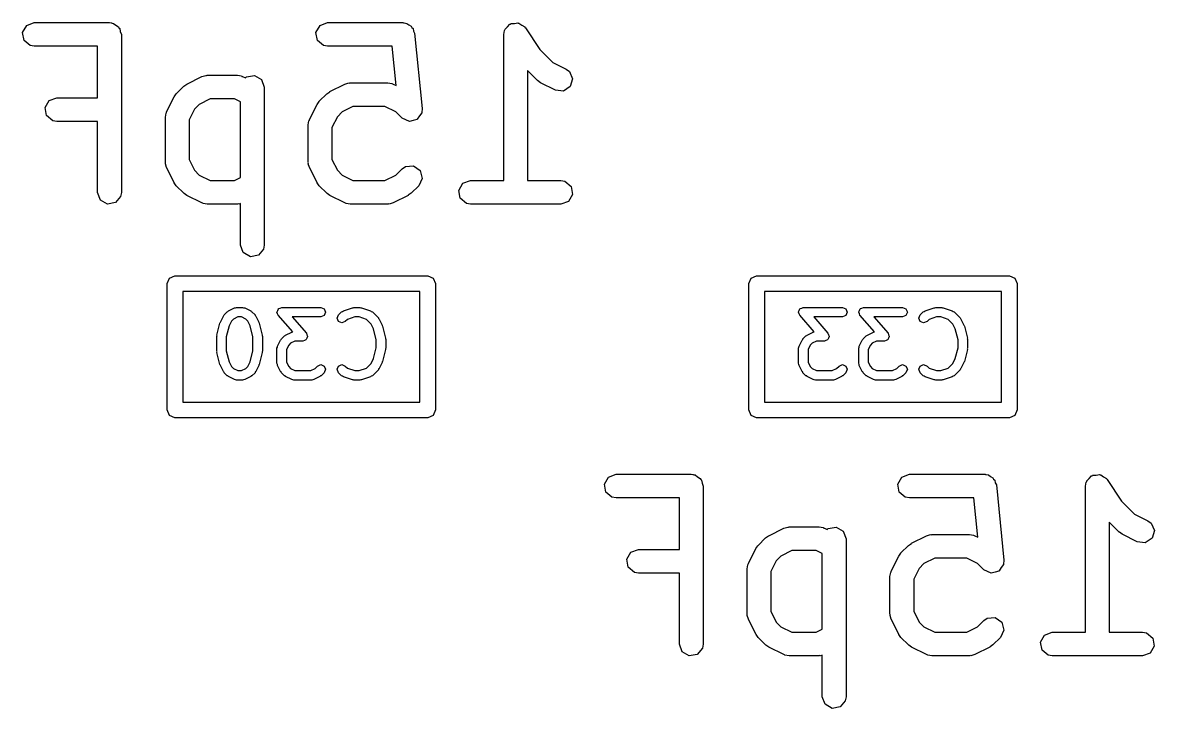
# Model space of a CAD drawing. Extents: x 0.18 to 5.48, y -2.58 to 1.79.
# Drawn here: x 1.9305 to 2.2126, y 1.3649 to 1.5358 of the extents above; entities that cross this region are included whole.
import ezdxf

# ---------------------------------------------------------------- set-up
doc = ezdxf.new("R2010")
doc.units = 0
doc.header["$MEASUREMENT"] = 0
doc.layers.add('BLACK', color=7, linetype='CONTINUOUS')

msp = doc.modelspace()

# ---------------------------------------------------------------- linework, layer by layer
at = {"layer": 'BLACK', "linetype": 'CONTINUOUS'}
for p, q in [((1.93054, 1.53337), (1.93155, 1.53512)), ((1.93155, 1.53512), (1.93345, 1.53581)), ((1.93345, 1.53581), (1.95219, 1.53581)), ((1.95219, 1.53581), (1.95258, 1.53574)), ((1.95258, 1.53574), (1.95271, 1.53577)), ((1.95271, 1.53577), (1.95282, 1.5357)), ((1.95282, 1.5357), (1.9532, 1.53563)), ((1.9532, 1.53563), (1.95379, 1.53514)), ((1.95379, 1.53514), (1.95446, 1.53476)), ((1.95446, 1.53476), (1.95455, 1.53451)), ((2.00365, 1.53337), (2.00466, 1.53512)), ((2.00466, 1.53512), (2.00656, 1.53581)), ((2.00656, 1.53581), (2.02531, 1.53581)), ((2.02531, 1.53581), (2.02546, 1.53578)), ((2.02546, 1.53578), (2.02553, 1.5358)), ((2.02553, 1.5358), (2.02564, 1.53575)), ((2.02564, 1.53575), (2.02632, 1.53563)), ((2.02632, 1.53563), (2.0268, 1.53523)), ((2.0268, 1.53523), (2.02737, 1.53497)), ((2.02737, 1.53497), (2.02755, 1.5346)), ((2.02755, 1.5346), (2.02787, 1.53434)), ((2.05078, 1.53417), (2.0514, 1.53476)), ((2.0514, 1.53476), (2.05195, 1.53542)), ((2.05195, 1.53542), (2.05212, 1.53545)), ((2.05212, 1.53545), (2.05224, 1.53556)), ((2.05224, 1.53556), (2.0531, 1.53562)), ((2.0531, 1.53562), (2.05394, 1.53577)), ((2.05394, 1.53577), (2.05409, 1.53568)), ((2.05409, 1.53568), (2.05426, 1.53569)), ((2.05426, 1.53569), (2.05495, 1.53519)), ((2.05495, 1.53519), (2.05569, 1.53476)), ((2.05569, 1.53476), (2.05575, 1.5346)), ((2.05575, 1.5346), (2.05589, 1.5345)), ((1.93089, 1.53138), (1.93054, 1.53337)), ((1.95455, 1.53451), (1.95475, 1.53434)), ((1.95475, 1.53434), (1.95488, 1.53358)), ((1.95488, 1.53358), (1.95515, 1.53286)), ((1.95515, 1.53286), (1.95515, 1.49349)), ((2.004, 1.53138), (2.00365, 1.53337)), ((2.02787, 1.53434), (2.02798, 1.53372)), ((2.02798, 1.53372), (2.02825, 1.53315)), ((2.02825, 1.53315), (2.03012, 1.51441)), ((2.05048, 1.53286), (2.05066, 1.53387)), ((2.05048, 1.49644), (2.05048, 1.53286)), ((2.05066, 1.53387), (2.05077, 1.534)), ((2.05077, 1.534), (2.05078, 1.53417)), ((2.05589, 1.5345), (2.05947, 1.52912)), ((1.93244, 1.53008), (1.93089, 1.53138)), ((1.93345, 1.52991), (1.93244, 1.53008)), ((1.94924, 1.52991), (1.93345, 1.52991)), ((1.94924, 1.51706), (1.94924, 1.52991)), ((2.00555, 1.53008), (2.004, 1.53138)), ((2.00656, 1.52991), (2.00555, 1.53008)), ((2.02264, 1.52991), (2.00656, 1.52991)), ((2.02361, 1.52013), (2.02264, 1.52991)), ((2.05947, 1.52912), (2.06268, 1.52591)), ((2.05884, 1.5214), (2.05638, 1.52386)), ((2.05638, 1.52386), (2.05638, 1.49644)), ((2.06268, 1.52591), (2.066, 1.52425)), ((2.066, 1.52425), (2.06682, 1.52364)), ((2.06682, 1.52364), (2.06763, 1.52179)), ((1.97145, 1.52046), (1.9715, 1.5205)), ((1.9715, 1.5205), (1.97524, 1.52238)), ((1.97524, 1.52238), (1.97623, 1.52267)), ((1.97623, 1.52267), (1.9764, 1.52263)), ((1.9764, 1.52263), (1.97657, 1.52269)), ((1.97657, 1.52269), (1.98406, 1.52269)), ((1.98406, 1.52269), (1.98507, 1.52251)), ((1.98507, 1.52251), (1.98521, 1.5224)), ((1.98521, 1.5224), (1.98538, 1.52238)), ((1.98538, 1.52238), (1.98611, 1.52202)), ((1.98611, 1.52202), (1.98634, 1.52229)), ((1.98634, 1.52229), (1.98833, 1.52264)), ((1.98833, 1.52264), (1.99008, 1.52163)), ((1.99008, 1.52163), (1.99077, 1.51974)), ((2.00712, 1.51863), (2.01087, 1.5205)), ((2.01087, 1.5205), (2.01185, 1.52079)), ((2.01185, 1.52079), (2.01202, 1.52075)), ((2.01202, 1.52075), (2.01219, 1.52081)), ((2.01219, 1.52081), (2.02156, 1.52081)), ((2.02156, 1.52081), (2.02257, 1.52064)), ((2.02257, 1.52064), (2.0227, 1.52052)), ((2.0227, 1.52052), (2.02288, 1.5205)), ((2.02288, 1.5205), (2.02361, 1.52013)), ((2.0589, 1.52137), (2.05884, 1.5214)), ((2.05961, 1.52084), (2.0589, 1.52137)), ((2.06336, 1.51897), (2.05961, 1.52084)), ((2.06763, 1.52179), (2.06705, 1.51985)), ((1.9683, 1.51731), (1.96883, 1.51802)), ((1.96883, 1.51802), (1.96885, 1.51807)), ((1.96885, 1.51807), (1.97073, 1.51995)), ((1.97073, 1.51995), (1.97145, 1.52046)), ((1.99077, 1.51974), (1.99077, 1.48037)), ((2.00447, 1.5162), (2.00635, 1.51807)), ((2.00635, 1.51807), (2.00707, 1.51858)), ((2.00707, 1.51858), (2.00712, 1.51863)), ((2.06537, 1.51874), (2.06336, 1.51897)), ((2.06705, 1.51985), (2.06537, 1.51874)), ((1.93616, 1.51462), (1.93717, 1.51637)), ((1.93717, 1.51637), (1.93907, 1.51706)), ((1.93907, 1.51706), (1.94924, 1.51706)), ((1.96643, 1.51356), (1.9683, 1.51731)), ((1.97456, 1.51543), (1.97337, 1.51424)), ((1.97726, 1.51678), (1.97456, 1.51543)), ((1.98337, 1.51678), (1.97726, 1.51678)), ((1.98486, 1.51604), (1.98337, 1.51678)), ((1.98486, 1.49719), (1.98486, 1.51604)), ((2.00205, 1.51168), (2.00392, 1.51543)), ((2.00392, 1.51543), (2.00445, 1.51614)), ((2.00445, 1.51614), (2.00447, 1.5162)), ((2.01288, 1.51491), (2.01019, 1.51356)), ((2.02086, 1.51491), (2.01288, 1.51491)), ((2.02356, 1.51356), (2.02086, 1.51491)), ((1.93651, 1.51263), (1.93616, 1.51462)), ((1.93806, 1.51134), (1.93651, 1.51263)), ((1.96611, 1.51224), (1.96629, 1.51325)), ((1.96611, 1.50099), (1.96611, 1.51224)), ((1.96629, 1.51325), (1.96641, 1.51338)), ((1.96641, 1.51338), (1.96643, 1.51356)), ((1.97337, 1.51424), (1.97202, 1.51154)), ((2.00899, 1.51236), (2.00764, 1.50966)), ((2.01019, 1.51356), (2.00899, 1.51236)), ((2.0251, 1.51202), (2.02356, 1.51356)), ((2.02511, 1.51202), (2.0251, 1.51202)), ((2.02512, 1.512), (2.02511, 1.51202)), ((2.02947, 1.51254), (2.02891, 1.51171)), ((2.03004, 1.51335), (2.02947, 1.51254)), ((2.03005, 1.51338), (2.03003, 1.51337)), ((2.03003, 1.51337), (2.03004, 1.51335)), ((2.03012, 1.51441), (2.03005, 1.51338)), ((1.93907, 1.51116), (1.93806, 1.51134)), ((1.94924, 1.51116), (1.93907, 1.51116)), ((1.94924, 1.49349), (1.94924, 1.51116)), ((1.97202, 1.51154), (1.97202, 1.50169)), ((2.00173, 1.51036), (2.00191, 1.51137)), ((2.00173, 1.50099), (2.00173, 1.51036)), ((2.00191, 1.51137), (2.00203, 1.51151)), ((2.00203, 1.51151), (2.00205, 1.51168)), ((2.00764, 1.50966), (2.00764, 1.50169)), ((2.02603, 1.51159), (2.02512, 1.512)), ((2.02693, 1.51117), (2.02603, 1.51159)), ((2.02695, 1.51117), (2.02693, 1.51117)), ((2.02696, 1.51117), (2.02695, 1.51117)), ((2.02792, 1.51144), (2.02696, 1.51117)), ((2.02888, 1.51169), (2.02792, 1.51144)), ((2.02889, 1.51171), (2.02888, 1.51169)), ((2.02891, 1.51171), (2.02889, 1.51171)), ((1.96617, 1.50082), (1.96611, 1.50099)), ((1.96613, 1.50065), (1.96617, 1.50082)), ((1.97202, 1.50169), (1.97337, 1.49899)), ((2.00179, 1.50082), (2.00173, 1.50099)), ((2.00175, 1.50065), (2.00179, 1.50082)), ((2.00764, 1.50169), (2.00899, 1.49899)), ((1.96643, 1.49967), (1.96613, 1.50065)), ((1.9683, 1.49592), (1.96643, 1.49967)), ((1.97337, 1.49899), (1.97456, 1.49779)), ((2.00205, 1.49967), (2.00175, 1.50065)), ((2.00392, 1.49592), (2.00205, 1.49967)), ((2.00899, 1.49899), (2.01019, 1.49779)), ((2.02356, 1.49779), (2.0251, 1.49933)), ((2.0251, 1.49933), (2.02594, 1.49991)), ((2.02594, 1.49991), (2.02795, 1.50009)), ((2.02795, 1.50009), (2.0296, 1.49893)), ((2.0296, 1.49893), (2.03013, 1.49698)), ((1.96835, 1.49587), (1.9683, 1.49592)), ((1.96885, 1.49515), (1.96835, 1.49587)), ((1.97073, 1.49328), (1.96885, 1.49515)), ((1.97456, 1.49779), (1.97726, 1.49644)), ((1.97726, 1.49644), (1.98337, 1.49644)), ((1.98337, 1.49644), (1.98486, 1.49719)), ((2.00397, 1.49587), (2.00392, 1.49592)), ((2.00447, 1.49515), (2.00397, 1.49587)), ((2.00635, 1.49328), (2.00447, 1.49515)), ((2.01019, 1.49779), (2.01288, 1.49644)), ((2.01288, 1.49644), (2.02086, 1.49644)), ((2.02086, 1.49644), (2.02356, 1.49779)), ((2.02927, 1.49515), (2.0274, 1.49328)), ((2.03013, 1.49698), (2.02927, 1.49515)), ((2.03927, 1.494), (2.04028, 1.49575)), ((2.04028, 1.49575), (2.04218, 1.49644)), ((2.04218, 1.49644), (2.05048, 1.49644)), ((2.05638, 1.49644), (2.06468, 1.49644)), ((2.06468, 1.49644), (2.06569, 1.49626)), ((2.06569, 1.49626), (2.06724, 1.49497)), ((1.94993, 1.49159), (1.94924, 1.49349)), ((1.95497, 1.49248), (1.95367, 1.49093)), ((1.95515, 1.49349), (1.95497, 1.49248)), ((1.97079, 1.49325), (1.97073, 1.49328)), ((1.9715, 1.49272), (1.97079, 1.49325)), ((1.97524, 1.49085), (1.9715, 1.49272)), ((2.00641, 1.49325), (2.00635, 1.49328)), ((2.00712, 1.49272), (2.00641, 1.49325)), ((2.01087, 1.49085), (2.00712, 1.49272)), ((2.02663, 1.49272), (2.02288, 1.49085)), ((2.02667, 1.49277), (2.02663, 1.49272)), ((2.0274, 1.49328), (2.02667, 1.49277)), ((2.03963, 1.49201), (2.03927, 1.494)), ((2.06759, 1.49298), (2.06658, 1.49123)), ((2.06724, 1.49497), (2.06759, 1.49298)), ((1.95168, 1.49058), (1.94993, 1.49159)), ((1.95367, 1.49093), (1.95168, 1.49058)), ((1.97542, 1.49083), (1.97524, 1.49085)), ((1.97556, 1.49071), (1.97542, 1.49083)), ((1.97657, 1.49054), (1.97556, 1.49071)), ((1.98406, 1.49054), (1.97657, 1.49054)), ((1.98423, 1.4906), (1.98406, 1.49054)), ((1.9844, 1.49056), (1.98423, 1.4906)), ((1.98486, 1.49069), (1.9844, 1.49056)), ((1.98486, 1.48037), (1.98486, 1.49069)), ((2.01104, 1.49083), (2.01087, 1.49085)), ((2.01118, 1.49071), (2.01104, 1.49083)), ((2.01219, 1.49054), (2.01118, 1.49071)), ((2.02156, 1.49054), (2.01219, 1.49054)), ((2.02173, 1.4906), (2.02156, 1.49054)), ((2.0219, 1.49056), (2.02173, 1.4906)), ((2.02288, 1.49085), (2.0219, 1.49056)), ((2.04117, 1.49071), (2.03963, 1.49201)), ((2.04218, 1.49054), (2.04117, 1.49071)), ((2.06468, 1.49054), (2.04218, 1.49054)), ((2.06658, 1.49123), (2.06468, 1.49054)), ((1.98555, 1.47847), (1.98486, 1.48037)), ((1.9873, 1.47746), (1.98555, 1.47847)), ((1.99059, 1.47936), (1.98929, 1.47781)), ((1.99077, 1.48037), (1.99059, 1.47936)), ((1.98929, 1.47781), (1.9873, 1.47746)), ((1.96711, 1.47214), (1.9685, 1.47272)), ((1.9685, 1.47272), (2.0315, 1.47272)), ((2.0315, 1.47272), (2.03289, 1.47214)), ((2.11211, 1.47214), (2.1135, 1.47272)), ((2.1135, 1.47272), (2.1765, 1.47272)), ((2.1765, 1.47272), (2.17789, 1.47214)), ((1.96654, 1.47075), (1.96711, 1.47214)), ((1.96654, 1.43925), (1.96654, 1.47075)), ((2.03289, 1.47214), (2.03346, 1.47075)), ((2.03346, 1.47075), (2.03346, 1.43925)), ((2.11154, 1.47075), (2.11211, 1.47214)), ((2.11154, 1.43925), (2.11154, 1.47075)), ((2.17789, 1.47214), (2.17846, 1.47075)), ((2.17846, 1.47075), (2.17846, 1.43925)), ((1.97047, 1.46878), (1.97047, 1.44122)), ((2.02953, 1.46878), (1.97047, 1.46878)), ((2.02953, 1.44122), (2.02953, 1.46878)), ((2.11547, 1.46878), (2.11547, 1.44122)), ((2.17453, 1.46878), (2.11547, 1.46878)), ((2.17453, 1.44122), (2.17453, 1.46878)), ((1.98185, 1.46393), (1.98335, 1.46468)), ((1.98335, 1.46468), (1.98362, 1.4647)), ((1.98362, 1.4647), (1.98388, 1.4648)), ((1.98388, 1.4648), (1.98538, 1.4648)), ((1.98538, 1.4648), (1.98563, 1.4647)), ((1.98563, 1.4647), (1.98591, 1.46468)), ((1.98591, 1.46468), (1.9874, 1.46393)), ((1.99395, 1.4637), (1.99413, 1.46407)), ((1.99413, 1.46407), (1.99429, 1.46446)), ((1.99429, 1.46446), (1.99433, 1.46448)), ((1.99433, 1.46448), (1.99435, 1.46451)), ((1.99435, 1.46451), (1.99474, 1.46465)), ((1.99474, 1.46465), (1.99513, 1.4648)), ((1.99513, 1.4648), (2.00487, 1.4648)), ((2.00487, 1.4648), (2.00571, 1.46446)), ((2.00571, 1.46446), (2.00606, 1.46362)), ((2.0105, 1.46399), (2.01275, 1.46474)), ((2.01275, 1.46474), (2.01294, 1.46473)), ((2.01294, 1.46473), (2.01312, 1.4648)), ((2.01312, 1.4648), (2.01462, 1.4648)), ((2.01462, 1.4648), (2.0148, 1.46473)), ((2.0148, 1.46473), (2.015, 1.46474)), ((2.015, 1.46474), (2.01725, 1.46399)), ((2.12395, 1.4637), (2.12413, 1.46407)), ((2.12413, 1.46407), (2.12429, 1.46446)), ((2.12429, 1.46446), (2.12433, 1.46448)), ((2.12433, 1.46448), (2.12435, 1.46451)), ((2.12435, 1.46451), (2.12474, 1.46465)), ((2.12474, 1.46465), (2.12513, 1.4648)), ((2.12513, 1.4648), (2.13488, 1.4648)), ((2.13488, 1.4648), (2.13571, 1.46446)), ((2.13571, 1.46446), (2.13606, 1.46362)), ((2.13895, 1.4637), (2.13913, 1.46407)), ((2.13913, 1.46407), (2.13929, 1.46446)), ((2.13929, 1.46446), (2.13933, 1.46448)), ((2.13933, 1.46448), (2.13935, 1.46451)), ((2.13935, 1.46451), (2.13974, 1.46465)), ((2.13974, 1.46465), (2.14013, 1.4648)), ((2.14013, 1.4648), (2.14987, 1.4648)), ((2.14987, 1.4648), (2.15071, 1.46446)), ((2.15071, 1.46446), (2.15106, 1.46362)), ((2.1555, 1.46399), (2.15775, 1.46474)), ((2.15775, 1.46474), (2.15794, 1.46473)), ((2.15794, 1.46473), (2.15812, 1.4648)), ((2.15812, 1.4648), (2.15962, 1.4648)), ((2.15962, 1.4648), (2.1598, 1.46473)), ((2.1598, 1.46473), (2.16, 1.46474)), ((2.16, 1.46474), (2.16225, 1.46399)), ((1.97982, 1.46115), (1.98057, 1.46265)), ((1.98057, 1.46265), (1.98072, 1.46278)), ((1.98072, 1.46278), (1.98079, 1.46296)), ((1.98079, 1.46296), (1.98154, 1.46371)), ((1.98154, 1.46371), (1.98172, 1.46378)), ((1.98172, 1.46378), (1.98185, 1.46393)), ((1.9826, 1.46142), (1.98199, 1.46021)), ((1.98308, 1.4619), (1.9826, 1.46142)), ((1.98416, 1.46244), (1.98308, 1.4619)), ((1.9851, 1.46244), (1.98416, 1.46244)), ((1.98618, 1.4619), (1.9851, 1.46244)), ((1.98666, 1.46142), (1.98618, 1.4619)), ((1.98726, 1.46021), (1.98666, 1.46142)), ((1.9874, 1.46393), (1.98753, 1.46378)), ((1.98753, 1.46378), (1.98771, 1.46371)), ((1.98771, 1.46371), (1.98846, 1.46296)), ((1.98846, 1.46296), (1.98854, 1.46278)), ((1.98854, 1.46278), (1.98868, 1.46265)), ((1.98868, 1.46265), (1.98943, 1.46115)), ((1.99394, 1.46362), (1.99396, 1.46366)), ((1.9941, 1.46324), (1.99394, 1.46362)), ((1.99396, 1.46366), (1.99395, 1.4637)), ((1.99424, 1.46285), (1.9941, 1.46324)), ((1.99786, 1.4587), (1.99424, 1.46285)), ((2.00487, 1.46244), (1.99773, 1.46244)), ((1.99773, 1.46244), (2.00126, 1.4584)), ((2.00571, 1.46279), (2.00487, 1.46244)), ((2.00606, 1.46362), (2.00571, 1.46279)), ((2.00894, 1.46212), (2.00929, 1.46296)), ((2.00929, 1.46129), (2.00894, 1.46212)), ((2.00929, 1.46296), (2.01004, 1.46371)), ((2.01012, 1.46094), (2.00929, 1.46129)), ((2.01004, 1.46371), (2.01029, 1.46381)), ((2.01096, 1.46129), (2.01012, 1.46094)), ((2.01029, 1.46381), (2.0105, 1.46399)), ((2.01151, 1.46184), (2.01096, 1.46129)), ((2.01332, 1.46244), (2.01151, 1.46184)), ((2.01443, 1.46244), (2.01332, 1.46244)), ((2.01623, 1.46184), (2.01443, 1.46244)), ((2.0174, 1.46067), (2.01623, 1.46184)), ((2.01725, 1.46399), (2.01745, 1.46381)), ((2.01745, 1.46381), (2.01771, 1.46371)), ((2.01771, 1.46371), (2.01921, 1.46221)), ((2.01921, 1.46221), (2.01928, 1.46203)), ((2.01928, 1.46203), (2.01943, 1.4619)), ((2.01943, 1.4619), (2.02018, 1.4604)), ((2.12396, 1.46366), (2.12395, 1.4637)), ((2.12395, 1.46362), (2.12396, 1.46366)), ((2.12411, 1.46324), (2.12395, 1.46362)), ((2.12424, 1.46285), (2.12411, 1.46324)), ((2.12787, 1.4587), (2.12424, 1.46285)), ((2.13488, 1.46244), (2.12773, 1.46244)), ((2.12773, 1.46244), (2.13127, 1.4584)), ((2.13571, 1.46279), (2.13488, 1.46244)), ((2.13606, 1.46362), (2.13571, 1.46279)), ((2.13894, 1.46362), (2.13896, 1.46366)), ((2.1391, 1.46324), (2.13894, 1.46362)), ((2.13896, 1.46366), (2.13895, 1.4637)), ((2.13924, 1.46285), (2.1391, 1.46324)), ((2.14286, 1.4587), (2.13924, 1.46285)), ((2.14987, 1.46244), (2.14273, 1.46244)), ((2.14273, 1.46244), (2.14626, 1.4584)), ((2.15071, 1.46279), (2.14987, 1.46244)), ((2.15106, 1.46362), (2.15071, 1.46279)), ((2.15394, 1.46212), (2.15429, 1.46296)), ((2.15429, 1.46129), (2.15394, 1.46212)), ((2.15429, 1.46296), (2.15504, 1.46371)), ((2.15512, 1.46094), (2.15429, 1.46129)), ((2.15504, 1.46371), (2.15529, 1.46381)), ((2.15596, 1.46129), (2.15512, 1.46094)), ((2.15529, 1.46381), (2.1555, 1.46399)), ((2.15651, 1.46184), (2.15596, 1.46129)), ((2.15832, 1.46244), (2.15651, 1.46184)), ((2.15943, 1.46244), (2.15832, 1.46244)), ((2.16123, 1.46184), (2.15943, 1.46244)), ((2.1624, 1.46067), (2.16123, 1.46184)), ((2.16225, 1.46399), (2.16245, 1.46381)), ((2.16245, 1.46381), (2.16271, 1.46371)), ((2.16271, 1.46371), (2.16421, 1.46221)), ((2.16421, 1.46221), (2.16428, 1.46203)), ((2.16428, 1.46203), (2.16443, 1.4619)), ((2.16443, 1.4619), (2.16518, 1.4604)), ((1.97898, 1.45791), (1.97973, 1.46091)), ((1.97973, 1.46091), (1.97981, 1.46102)), ((1.97981, 1.46102), (1.97982, 1.46115)), ((1.98199, 1.46021), (1.98131, 1.45748)), ((1.98795, 1.45748), (1.98726, 1.46021)), ((1.98943, 1.46115), (1.98944, 1.46102)), ((1.98944, 1.46102), (1.98952, 1.46091)), ((1.98952, 1.46091), (1.99027, 1.45791)), ((1.9961, 1.45793), (1.9976, 1.45868)), ((1.9976, 1.45868), (1.99786, 1.4587)), ((2.01801, 1.45946), (2.0174, 1.46067)), ((2.01869, 1.45673), (2.01801, 1.45946)), ((2.02018, 1.4604), (2.02019, 1.46027)), ((2.02019, 1.46027), (2.02027, 1.46016)), ((2.02027, 1.46016), (2.02102, 1.45716)), ((2.1261, 1.45793), (2.1276, 1.45868)), ((2.1276, 1.45868), (2.12787, 1.4587)), ((2.1411, 1.45793), (2.1426, 1.45868)), ((2.1426, 1.45868), (2.14286, 1.4587)), ((2.16301, 1.45946), (2.1624, 1.46067)), ((2.16369, 1.45673), (2.16301, 1.45946)), ((2.16518, 1.4604), (2.16519, 1.46027)), ((2.16519, 1.46027), (2.16527, 1.46016)), ((2.16527, 1.46016), (2.16602, 1.45716)), ((1.97895, 1.45762), (1.979, 1.45776)), ((1.97895, 1.45388), (1.97895, 1.45762)), ((1.979, 1.45776), (1.97898, 1.45791)), ((1.98131, 1.45748), (1.98131, 1.45402)), ((1.98795, 1.45402), (1.98795, 1.45748)), ((1.99027, 1.45791), (1.99025, 1.45776)), ((1.99025, 1.45776), (1.99031, 1.45762)), ((1.99031, 1.45762), (1.99031, 1.45388)), ((1.99407, 1.45515), (1.99482, 1.45665)), ((1.99482, 1.45665), (1.99497, 1.45678)), ((1.99497, 1.45678), (1.99504, 1.45696)), ((1.99504, 1.45696), (1.99579, 1.45771)), ((1.99579, 1.45771), (1.99597, 1.45778)), ((1.99597, 1.45778), (1.9961, 1.45793)), ((1.99733, 1.4559), (1.99685, 1.45543)), ((1.9984, 1.45644), (1.99733, 1.4559)), ((2.00037, 1.45644), (1.9984, 1.45644)), ((2.00076, 1.4566), (2.00037, 1.45644)), ((2.00115, 1.45674), (2.00076, 1.4566)), ((2.00117, 1.45677), (2.00115, 1.45674)), ((2.00121, 1.45679), (2.00117, 1.45677)), ((2.00137, 1.45717), (2.00121, 1.45679)), ((2.00126, 1.4584), (2.0014, 1.45801)), ((2.00155, 1.45755), (2.00137, 1.45717)), ((2.0014, 1.45801), (2.00156, 1.45762)), ((2.00156, 1.45762), (2.00154, 1.45759)), ((2.00154, 1.45759), (2.00155, 1.45755)), ((2.01869, 1.45477), (2.01869, 1.45673)), ((2.02102, 1.45716), (2.021, 1.45701)), ((2.021, 1.45701), (2.02105, 1.45687)), ((2.02105, 1.45687), (2.02105, 1.45463)), ((2.12407, 1.45515), (2.12482, 1.45665)), ((2.12482, 1.45665), (2.12497, 1.45678)), ((2.12497, 1.45678), (2.12504, 1.45696)), ((2.12504, 1.45696), (2.12579, 1.45771)), ((2.12579, 1.45771), (2.12597, 1.45778)), ((2.12597, 1.45778), (2.1261, 1.45793)), ((2.12733, 1.4559), (2.12685, 1.45543)), ((2.12841, 1.45644), (2.12733, 1.4559)), ((2.13038, 1.45644), (2.12841, 1.45644)), ((2.13076, 1.4566), (2.13038, 1.45644)), ((2.13115, 1.45674), (2.13076, 1.4566)), ((2.13117, 1.45677), (2.13115, 1.45674)), ((2.13121, 1.45679), (2.13117, 1.45677)), ((2.13137, 1.45717), (2.13121, 1.45679)), ((2.13127, 1.4584), (2.1314, 1.45801)), ((2.13156, 1.45755), (2.13137, 1.45717)), ((2.1314, 1.45801), (2.13156, 1.45762)), ((2.13156, 1.45762), (2.13154, 1.45759)), ((2.13154, 1.45759), (2.13156, 1.45755)), ((2.13907, 1.45515), (2.13982, 1.45665)), ((2.13982, 1.45665), (2.13997, 1.45678)), ((2.13997, 1.45678), (2.14004, 1.45696)), ((2.14004, 1.45696), (2.14079, 1.45771)), ((2.14079, 1.45771), (2.14097, 1.45778)), ((2.14097, 1.45778), (2.1411, 1.45793)), ((2.14233, 1.4559), (2.14185, 1.45543)), ((2.1434, 1.45644), (2.14233, 1.4559)), ((2.14537, 1.45644), (2.1434, 1.45644)), ((2.14576, 1.4566), (2.14537, 1.45644)), ((2.14615, 1.45674), (2.14576, 1.4566)), ((2.14617, 1.45677), (2.14615, 1.45674)), ((2.14621, 1.45679), (2.14617, 1.45677)), ((2.14637, 1.45717), (2.14621, 1.45679)), ((2.14626, 1.4584), (2.1464, 1.45801)), ((2.14655, 1.45755), (2.14637, 1.45717)), ((2.1464, 1.45801), (2.14656, 1.45762)), ((2.14656, 1.45762), (2.14654, 1.45759)), ((2.14654, 1.45759), (2.14655, 1.45755)), ((2.16369, 1.45477), (2.16369, 1.45673)), ((2.16602, 1.45716), (2.166, 1.45701)), ((2.166, 1.45701), (2.16605, 1.45687)), ((2.16605, 1.45687), (2.16605, 1.45463)), ((1.979, 1.45374), (1.97895, 1.45388)), ((1.97898, 1.45359), (1.979, 1.45374)), ((1.97973, 1.45059), (1.97898, 1.45359)), ((1.98131, 1.45402), (1.98199, 1.45129)), ((1.98726, 1.45129), (1.98795, 1.45402)), ((1.99027, 1.45359), (1.98952, 1.45059)), ((1.99031, 1.45388), (1.99025, 1.45374)), ((1.99025, 1.45374), (1.99027, 1.45359)), ((1.99394, 1.45463), (1.99405, 1.45488)), ((1.99394, 1.45088), (1.99394, 1.45463)), ((1.99405, 1.45488), (1.99407, 1.45515)), ((1.99685, 1.45543), (1.99631, 1.45435)), ((1.99631, 1.45435), (1.99631, 1.45115)), ((2.01801, 1.45204), (2.01869, 1.45477)), ((2.02102, 1.45434), (2.02027, 1.45134)), ((2.02105, 1.45463), (2.021, 1.45449)), ((2.021, 1.45449), (2.02102, 1.45434)), ((2.12395, 1.45463), (2.12405, 1.45488)), ((2.12395, 1.45088), (2.12395, 1.45463)), ((2.12405, 1.45488), (2.12407, 1.45515)), ((2.12685, 1.45543), (2.12631, 1.45435)), ((2.12631, 1.45435), (2.12631, 1.45115)), ((2.13894, 1.45463), (2.13905, 1.45488)), ((2.13894, 1.45088), (2.13894, 1.45463)), ((2.13905, 1.45488), (2.13907, 1.45515)), ((2.14185, 1.45543), (2.14131, 1.45435)), ((2.14131, 1.45435), (2.14131, 1.45115)), ((2.16301, 1.45204), (2.16369, 1.45477)), ((2.16602, 1.45434), (2.16527, 1.45134)), ((2.16605, 1.45463), (2.166, 1.45449)), ((2.166, 1.45449), (2.16602, 1.45434)), ((1.97981, 1.45048), (1.97973, 1.45059)), ((1.97982, 1.45035), (1.97981, 1.45048)), ((1.98057, 1.44885), (1.97982, 1.45035)), ((1.98199, 1.45129), (1.9826, 1.45008)), ((1.9826, 1.45008), (1.98308, 1.4496)), ((1.98618, 1.4496), (1.98666, 1.45008)), ((1.98666, 1.45008), (1.98726, 1.45129)), ((1.98943, 1.45035), (1.98868, 1.44885)), ((1.98944, 1.45048), (1.98943, 1.45035)), ((1.98952, 1.45059), (1.98944, 1.45048)), ((1.99405, 1.45062), (1.99394, 1.45088)), ((1.99407, 1.45035), (1.99405, 1.45062)), ((1.99482, 1.44885), (1.99407, 1.45035)), ((1.99631, 1.45115), (1.99685, 1.45008)), ((1.99685, 1.45008), (1.99733, 1.4496)), ((2.00342, 1.4496), (2.00404, 1.45021)), ((2.00404, 1.45021), (2.00487, 1.45056)), ((2.00487, 1.45056), (2.00571, 1.45021)), ((2.00571, 1.45021), (2.00606, 1.44938)), ((2.00894, 1.44938), (2.00929, 1.45021)), ((2.00929, 1.45021), (2.01012, 1.45056)), ((2.01012, 1.45056), (2.01096, 1.45021)), ((2.01096, 1.45021), (2.01151, 1.44966)), ((2.01623, 1.44966), (2.0174, 1.45083)), ((2.0174, 1.45083), (2.01801, 1.45204)), ((2.02018, 1.4511), (2.01943, 1.4496)), ((2.02019, 1.45123), (2.02018, 1.4511)), ((2.02027, 1.45134), (2.02019, 1.45123)), ((2.12405, 1.45062), (2.12395, 1.45088)), ((2.12407, 1.45035), (2.12405, 1.45062)), ((2.12482, 1.44885), (2.12407, 1.45035)), ((2.12631, 1.45115), (2.12685, 1.45008)), ((2.12685, 1.45008), (2.12733, 1.4496)), ((2.13343, 1.4496), (2.13404, 1.45021)), ((2.13404, 1.45021), (2.13488, 1.45056)), ((2.13488, 1.45056), (2.13571, 1.45021)), ((2.13571, 1.45021), (2.13606, 1.44938)), ((2.13905, 1.45062), (2.13894, 1.45088)), ((2.13907, 1.45035), (2.13905, 1.45062)), ((2.13982, 1.44885), (2.13907, 1.45035)), ((2.14131, 1.45115), (2.14185, 1.45008)), ((2.14185, 1.45008), (2.14233, 1.4496)), ((2.14842, 1.4496), (2.14904, 1.45021)), ((2.14904, 1.45021), (2.14987, 1.45056)), ((2.14987, 1.45056), (2.15071, 1.45021)), ((2.15071, 1.45021), (2.15106, 1.44938)), ((2.15394, 1.44938), (2.15429, 1.45021)), ((2.15429, 1.45021), (2.15512, 1.45056)), ((2.15512, 1.45056), (2.15596, 1.45021)), ((2.15596, 1.45021), (2.15651, 1.44966)), ((2.16123, 1.44966), (2.1624, 1.45083)), ((2.1624, 1.45083), (2.16301, 1.45204)), ((2.16518, 1.4511), (2.16443, 1.4496)), ((2.16519, 1.45123), (2.16518, 1.4511)), ((2.16527, 1.45134), (2.16519, 1.45123)), ((1.98072, 1.44872), (1.98057, 1.44885)), ((1.98079, 1.44854), (1.98072, 1.44872)), ((1.98154, 1.44779), (1.98079, 1.44854)), ((1.98172, 1.44772), (1.98154, 1.44779)), ((1.98185, 1.44757), (1.98172, 1.44772)), ((1.98335, 1.44682), (1.98185, 1.44757)), ((1.98308, 1.4496), (1.98416, 1.44906)), ((1.98416, 1.44906), (1.9851, 1.44906)), ((1.9851, 1.44906), (1.98618, 1.4496)), ((1.9874, 1.44757), (1.98591, 1.44682)), ((1.98753, 1.44772), (1.9874, 1.44757)), ((1.98771, 1.44779), (1.98753, 1.44772)), ((1.98846, 1.44854), (1.98771, 1.44779)), ((1.98854, 1.44872), (1.98846, 1.44854)), ((1.98868, 1.44885), (1.98854, 1.44872)), ((1.99497, 1.44872), (1.99482, 1.44885)), ((1.99504, 1.44854), (1.99497, 1.44872)), ((1.99579, 1.44779), (1.99504, 1.44854)), ((1.99597, 1.44772), (1.99579, 1.44779)), ((1.9961, 1.44757), (1.99597, 1.44772)), ((1.9976, 1.44682), (1.9961, 1.44757)), ((1.99733, 1.4496), (1.9984, 1.44906)), ((1.9984, 1.44906), (2.00235, 1.44906)), ((2.00235, 1.44906), (2.00342, 1.4496)), ((2.00465, 1.44757), (2.00315, 1.44682)), ((2.00478, 1.44772), (2.00465, 1.44757)), ((2.00496, 1.44779), (2.00478, 1.44772)), ((2.00571, 1.44854), (2.00496, 1.44779)), ((2.00606, 1.44938), (2.00571, 1.44854)), ((2.00929, 1.44854), (2.00894, 1.44938)), ((2.01004, 1.44779), (2.00929, 1.44854)), ((2.01029, 1.44769), (2.01004, 1.44779)), ((2.0105, 1.44751), (2.01029, 1.44769)), ((2.01275, 1.44676), (2.0105, 1.44751)), ((2.01151, 1.44966), (2.01331, 1.44906)), ((2.01331, 1.44906), (2.01443, 1.44906)), ((2.01443, 1.44906), (2.01623, 1.44966)), ((2.01725, 1.44751), (2.015, 1.44676)), ((2.01745, 1.44769), (2.01725, 1.44751)), ((2.01771, 1.44779), (2.01745, 1.44769)), ((2.01921, 1.44929), (2.01771, 1.44779)), ((2.01928, 1.44947), (2.01921, 1.44929)), ((2.01943, 1.4496), (2.01928, 1.44947)), ((2.12497, 1.44872), (2.12482, 1.44885)), ((2.12504, 1.44854), (2.12497, 1.44872)), ((2.12579, 1.44779), (2.12504, 1.44854)), ((2.12597, 1.44772), (2.12579, 1.44779)), ((2.1261, 1.44757), (2.12597, 1.44772)), ((2.1276, 1.44682), (2.1261, 1.44757)), ((2.12733, 1.4496), (2.12841, 1.44906)), ((2.12841, 1.44906), (2.13235, 1.44906)), ((2.13235, 1.44906), (2.13343, 1.4496)), ((2.13465, 1.44757), (2.13315, 1.44682)), ((2.13478, 1.44772), (2.13465, 1.44757)), ((2.13496, 1.44779), (2.13478, 1.44772)), ((2.13571, 1.44854), (2.13496, 1.44779)), ((2.13606, 1.44938), (2.13571, 1.44854)), ((2.13997, 1.44872), (2.13982, 1.44885)), ((2.14004, 1.44854), (2.13997, 1.44872)), ((2.14079, 1.44779), (2.14004, 1.44854)), ((2.14097, 1.44772), (2.14079, 1.44779)), ((2.1411, 1.44757), (2.14097, 1.44772)), ((2.1426, 1.44682), (2.1411, 1.44757)), ((2.14233, 1.4496), (2.1434, 1.44906)), ((2.1434, 1.44906), (2.14735, 1.44906)), ((2.14735, 1.44906), (2.14842, 1.4496)), ((2.14965, 1.44757), (2.14815, 1.44682)), ((2.14978, 1.44772), (2.14965, 1.44757)), ((2.14996, 1.44779), (2.14978, 1.44772)), ((2.15071, 1.44854), (2.14996, 1.44779)), ((2.15106, 1.44938), (2.15071, 1.44854)), ((2.15429, 1.44854), (2.15394, 1.44938)), ((2.15504, 1.44779), (2.15429, 1.44854)), ((2.15529, 1.44769), (2.15504, 1.44779)), ((2.1555, 1.44751), (2.15529, 1.44769)), ((2.15775, 1.44676), (2.1555, 1.44751)), ((2.15651, 1.44966), (2.15831, 1.44906)), ((2.15831, 1.44906), (2.15943, 1.44906)), ((2.15943, 1.44906), (2.16123, 1.44966)), ((2.16225, 1.44751), (2.16, 1.44676)), ((2.16245, 1.44769), (2.16225, 1.44751)), ((2.16271, 1.44779), (2.16245, 1.44769)), ((2.16421, 1.44929), (2.16271, 1.44779)), ((2.16428, 1.44947), (2.16421, 1.44929)), ((2.16443, 1.4496), (2.16428, 1.44947)), ((1.98362, 1.4468), (1.98335, 1.44682)), ((1.98388, 1.44669), (1.98362, 1.4468)), ((1.98538, 1.44669), (1.98388, 1.44669)), ((1.98563, 1.4468), (1.98538, 1.44669)), ((1.98591, 1.44682), (1.98563, 1.4468)), ((1.99787, 1.4468), (1.9976, 1.44682)), ((1.99813, 1.44669), (1.99787, 1.4468)), ((2.00262, 1.44669), (1.99813, 1.44669)), ((2.00288, 1.4468), (2.00262, 1.44669)), ((2.00315, 1.44682), (2.00288, 1.4468)), ((2.01294, 1.44677), (2.01275, 1.44676)), ((2.01312, 1.44669), (2.01294, 1.44677)), ((2.01462, 1.44669), (2.01312, 1.44669)), ((2.0148, 1.44677), (2.01462, 1.44669)), ((2.015, 1.44676), (2.0148, 1.44677)), ((2.12787, 1.4468), (2.1276, 1.44682)), ((2.12813, 1.44669), (2.12787, 1.4468)), ((2.13263, 1.44669), (2.12813, 1.44669)), ((2.13288, 1.4468), (2.13263, 1.44669)), ((2.13315, 1.44682), (2.13288, 1.4468)), ((2.14287, 1.4468), (2.1426, 1.44682)), ((2.14313, 1.44669), (2.14287, 1.4468)), ((2.14762, 1.44669), (2.14313, 1.44669)), ((2.14788, 1.4468), (2.14762, 1.44669)), ((2.14815, 1.44682), (2.14788, 1.4468)), ((2.15794, 1.44677), (2.15775, 1.44676)), ((2.15812, 1.44669), (2.15794, 1.44677)), ((2.15962, 1.44669), (2.15812, 1.44669)), ((2.1598, 1.44677), (2.15962, 1.44669)), ((2.16, 1.44676), (2.1598, 1.44677)), ((1.96711, 1.43786), (1.96654, 1.43925)), ((1.97047, 1.44122), (2.02953, 1.44122)), ((2.03346, 1.43925), (2.03289, 1.43786)), ((2.11211, 1.43786), (2.11154, 1.43925)), ((2.11547, 1.44122), (2.17453, 1.44122)), ((2.17846, 1.43925), (2.17789, 1.43786)), ((1.9685, 1.43728), (1.96711, 1.43786)), ((2.0315, 1.43728), (1.9685, 1.43728)), ((2.03289, 1.43786), (2.0315, 1.43728)), ((2.1135, 1.43728), (2.11211, 1.43786)), ((2.1765, 1.43728), (2.1135, 1.43728)), ((2.17789, 1.43786), (2.1765, 1.43728)), ((2.07554, 1.42077), (2.07655, 1.42252)), ((2.07655, 1.42252), (2.07845, 1.42321)), ((2.07845, 1.42321), (2.09719, 1.42321)), ((2.09719, 1.42321), (2.09758, 1.42315)), ((2.09758, 1.42315), (2.09771, 1.42317)), ((2.09771, 1.42317), (2.09782, 1.4231)), ((2.09782, 1.4231), (2.0982, 1.42304)), ((2.0982, 1.42304), (2.09879, 1.42254)), ((2.09879, 1.42254), (2.09946, 1.42216)), ((2.09946, 1.42216), (2.09955, 1.42191)), ((2.09955, 1.42191), (2.09975, 1.42174)), ((2.09975, 1.42174), (2.09988, 1.42098)), ((2.14865, 1.42077), (2.14966, 1.42252)), ((2.14966, 1.42252), (2.15156, 1.42321)), ((2.15156, 1.42321), (2.17031, 1.42321)), ((2.17031, 1.42321), (2.17046, 1.42319)), ((2.17046, 1.42319), (2.17053, 1.42321)), ((2.17053, 1.42321), (2.17064, 1.42315)), ((2.17064, 1.42315), (2.17132, 1.42304)), ((2.17132, 1.42304), (2.1718, 1.42263)), ((2.1718, 1.42263), (2.17237, 1.42237)), ((2.17237, 1.42237), (2.17255, 1.422)), ((2.17255, 1.422), (2.17287, 1.42174)), ((2.17287, 1.42174), (2.17298, 1.42112)), ((2.19578, 1.42157), (2.1964, 1.42216)), ((2.1964, 1.42216), (2.19695, 1.42282)), ((2.19695, 1.42282), (2.19712, 1.42285)), ((2.19712, 1.42285), (2.19724, 1.42296)), ((2.19724, 1.42296), (2.1981, 1.42302)), ((2.1981, 1.42302), (2.19894, 1.42317)), ((2.19894, 1.42317), (2.19909, 1.42308)), ((2.19909, 1.42308), (2.19926, 1.42309)), ((2.19926, 1.42309), (2.19995, 1.42259)), ((2.19995, 1.42259), (2.20069, 1.42216)), ((2.20069, 1.42216), (2.20075, 1.422)), ((2.20075, 1.422), (2.20089, 1.4219)), ((2.20089, 1.4219), (2.20447, 1.41652)), ((2.07589, 1.41878), (2.07554, 1.42077)), ((2.09988, 1.42098), (2.10015, 1.42026)), ((2.10015, 1.42026), (2.10015, 1.38089)), ((2.149, 1.41878), (2.14865, 1.42077)), ((2.17298, 1.42112), (2.17325, 1.42055)), ((2.17325, 1.42055), (2.17512, 1.40181)), ((2.19548, 1.42026), (2.19566, 1.42127)), ((2.19548, 1.38384), (2.19548, 1.42026)), ((2.19566, 1.42127), (2.19577, 1.4214)), ((2.19577, 1.4214), (2.19578, 1.42157)), ((2.07744, 1.41749), (2.07589, 1.41878)), ((2.07845, 1.41731), (2.07744, 1.41749)), ((2.09424, 1.41731), (2.07845, 1.41731)), ((2.09424, 1.40447), (2.09424, 1.41731)), ((2.15055, 1.41749), (2.149, 1.41878)), ((2.15156, 1.41731), (2.15055, 1.41749)), ((2.16764, 1.41731), (2.15156, 1.41731)), ((2.16861, 1.40754), (2.16764, 1.41731)), ((2.20447, 1.41652), (2.20768, 1.41331)), ((2.20768, 1.41331), (2.211, 1.41165)), ((2.20384, 1.4088), (2.20138, 1.41126)), ((2.20138, 1.41126), (2.20138, 1.38384)), ((2.211, 1.41165), (2.21182, 1.41104)), ((2.21182, 1.41104), (2.21263, 1.40919)), ((2.11573, 1.40735), (2.11645, 1.40786)), ((2.11645, 1.40786), (2.1165, 1.4079)), ((2.1165, 1.4079), (2.12024, 1.40978)), ((2.12024, 1.40978), (2.12123, 1.41007)), ((2.12123, 1.41007), (2.1214, 1.41003)), ((2.1214, 1.41003), (2.12157, 1.41009)), ((2.12157, 1.41009), (2.12906, 1.41009)), ((2.12906, 1.41009), (2.13007, 1.40991)), ((2.13007, 1.40991), (2.13021, 1.4098)), ((2.13021, 1.4098), (2.13038, 1.40978)), ((2.13038, 1.40978), (2.13111, 1.40942)), ((2.13111, 1.40942), (2.13134, 1.40969)), ((2.13134, 1.40969), (2.13333, 1.41005)), ((2.13333, 1.41005), (2.13508, 1.40904)), ((2.13508, 1.40904), (2.13577, 1.40714)), ((2.15212, 1.40603), (2.15587, 1.4079)), ((2.15587, 1.4079), (2.15685, 1.4082)), ((2.15685, 1.4082), (2.15702, 1.40815)), ((2.15702, 1.40815), (2.15719, 1.40822)), ((2.15719, 1.40822), (2.16656, 1.40822)), ((2.16656, 1.40822), (2.16757, 1.40804)), ((2.16757, 1.40804), (2.1677, 1.40792)), ((2.1677, 1.40792), (2.16788, 1.4079)), ((2.16788, 1.4079), (2.16861, 1.40754)), ((2.2039, 1.40877), (2.20384, 1.4088)), ((2.20461, 1.40825), (2.2039, 1.40877)), ((2.20836, 1.40637), (2.20461, 1.40825)), ((2.21263, 1.40919), (2.21205, 1.40725)), ((2.1133, 1.40471), (2.11383, 1.40542)), ((2.11383, 1.40542), (2.11385, 1.40548)), ((2.11385, 1.40548), (2.11573, 1.40735)), ((2.13577, 1.40714), (2.13577, 1.36777)), ((2.14947, 1.4036), (2.15135, 1.40548)), ((2.15135, 1.40548), (2.15207, 1.40598)), ((2.15207, 1.40598), (2.15212, 1.40603)), ((2.21037, 1.40614), (2.20836, 1.40637)), ((2.21205, 1.40725), (2.21037, 1.40614)), ((2.08116, 1.40203), (2.08217, 1.40377)), ((2.08151, 1.40004), (2.08116, 1.40203)), ((2.08217, 1.40377), (2.08407, 1.40447)), ((2.08407, 1.40447), (2.09424, 1.40447)), ((2.11143, 1.40096), (2.1133, 1.40471)), ((2.11956, 1.40284), (2.11837, 1.40164)), ((2.12226, 1.40418), (2.11956, 1.40284)), ((2.12837, 1.40418), (2.12226, 1.40418)), ((2.12986, 1.40344), (2.12837, 1.40418)), ((2.12986, 1.38459), (2.12986, 1.40344)), ((2.14705, 1.39908), (2.14892, 1.40283)), ((2.14892, 1.40283), (2.14945, 1.40354)), ((2.14945, 1.40354), (2.14947, 1.4036)), ((2.15788, 1.40231), (2.15519, 1.40096)), ((2.16586, 1.40231), (2.15788, 1.40231)), ((2.16856, 1.40096), (2.16586, 1.40231)), ((2.08306, 1.39874), (2.08151, 1.40004)), ((2.11111, 1.39964), (2.11129, 1.40065)), ((2.11111, 1.38839), (2.11111, 1.39964)), ((2.11129, 1.40065), (2.11141, 1.40078)), ((2.11141, 1.40078), (2.11143, 1.40096)), ((2.11837, 1.40164), (2.11702, 1.39894)), ((2.15399, 1.39976), (2.15264, 1.39707)), ((2.15519, 1.40096), (2.15399, 1.39976)), ((2.1701, 1.39942), (2.16856, 1.40096)), ((2.17011, 1.39942), (2.1701, 1.39942)), ((2.17012, 1.3994), (2.17011, 1.39942)), ((2.17103, 1.39899), (2.17012, 1.3994)), ((2.17447, 1.39994), (2.17391, 1.39912)), ((2.17504, 1.40075), (2.17447, 1.39994)), ((2.17505, 1.40078), (2.17503, 1.40077)), ((2.17503, 1.40077), (2.17504, 1.40075)), ((2.17512, 1.40181), (2.17505, 1.40078)), ((2.08407, 1.39856), (2.08306, 1.39874)), ((2.09424, 1.39856), (2.08407, 1.39856)), ((2.09424, 1.38089), (2.09424, 1.39856)), ((2.11702, 1.39894), (2.11702, 1.38909)), ((2.14673, 1.39776), (2.14691, 1.39877)), ((2.14673, 1.38839), (2.14673, 1.39776)), ((2.14691, 1.39877), (2.14703, 1.39891)), ((2.14703, 1.39891), (2.14705, 1.39908)), ((2.15264, 1.39707), (2.15264, 1.38909)), ((2.17193, 1.39857), (2.17103, 1.39899)), ((2.17195, 1.39858), (2.17193, 1.39857)), ((2.17196, 1.39857), (2.17195, 1.39858)), ((2.17292, 1.39884), (2.17196, 1.39857)), ((2.17388, 1.39909), (2.17292, 1.39884)), ((2.17389, 1.39911), (2.17388, 1.39909)), ((2.17391, 1.39912), (2.17389, 1.39911)), ((2.11117, 1.38822), (2.11111, 1.38839)), ((2.11113, 1.38805), (2.11117, 1.38822)), ((2.11143, 1.38707), (2.11113, 1.38805)), ((2.11702, 1.38909), (2.11837, 1.38639)), ((2.14679, 1.38822), (2.14673, 1.38839)), ((2.14675, 1.38805), (2.14679, 1.38822)), ((2.14705, 1.38707), (2.14675, 1.38805)), ((2.15264, 1.38909), (2.15399, 1.38639)), ((2.1133, 1.38332), (2.11143, 1.38707)), ((2.11837, 1.38639), (2.11956, 1.38519)), ((2.11956, 1.38519), (2.12226, 1.38384)), ((2.14892, 1.38332), (2.14705, 1.38707)), ((2.15399, 1.38639), (2.15519, 1.38519)), ((2.15519, 1.38519), (2.15788, 1.38384)), ((2.16586, 1.38384), (2.16856, 1.38519)), ((2.16856, 1.38519), (2.1701, 1.38673)), ((2.1701, 1.38673), (2.17094, 1.38732)), ((2.17094, 1.38732), (2.17295, 1.38749)), ((2.17295, 1.38749), (2.1746, 1.38633)), ((2.1746, 1.38633), (2.17513, 1.38438)), ((2.11335, 1.38328), (2.1133, 1.38332)), ((2.11385, 1.38255), (2.11335, 1.38328)), ((2.11573, 1.38068), (2.11385, 1.38255)), ((2.12226, 1.38384), (2.12837, 1.38384)), ((2.12837, 1.38384), (2.12986, 1.38459)), ((2.14897, 1.38328), (2.14892, 1.38332)), ((2.14947, 1.38255), (2.14897, 1.38328)), ((2.15135, 1.38068), (2.14947, 1.38255)), ((2.15788, 1.38384), (2.16586, 1.38384)), ((2.17427, 1.38255), (2.1724, 1.38068)), ((2.17513, 1.38438), (2.17427, 1.38255)), ((2.18427, 1.3814), (2.18528, 1.38315)), ((2.18528, 1.38315), (2.18718, 1.38384)), ((2.18718, 1.38384), (2.19548, 1.38384)), ((2.20138, 1.38384), (2.20968, 1.38384)), ((2.20968, 1.38384), (2.21069, 1.38367)), ((2.21069, 1.38367), (2.21224, 1.38237)), ((2.21224, 1.38237), (2.21259, 1.38038)), ((2.09493, 1.37899), (2.09424, 1.38089)), ((2.09997, 1.37988), (2.09867, 1.37833)), ((2.10015, 1.38089), (2.09997, 1.37988)), ((2.11579, 1.38065), (2.11573, 1.38068)), ((2.1165, 1.38012), (2.11579, 1.38065)), ((2.12024, 1.37825), (2.1165, 1.38012)), ((2.15141, 1.38065), (2.15135, 1.38068)), ((2.15212, 1.38012), (2.15141, 1.38065)), ((2.15587, 1.37825), (2.15212, 1.38012)), ((2.17163, 1.38012), (2.16788, 1.37825)), ((2.17167, 1.38017), (2.17163, 1.38012)), ((2.1724, 1.38068), (2.17167, 1.38017)), ((2.18463, 1.37941), (2.18427, 1.3814)), ((2.21259, 1.38038), (2.21158, 1.37863)), ((2.09668, 1.37798), (2.09493, 1.37899)), ((2.09867, 1.37833), (2.09668, 1.37798)), ((2.12042, 1.37823), (2.12024, 1.37825)), ((2.12056, 1.37812), (2.12042, 1.37823)), ((2.12157, 1.37794), (2.12056, 1.37812)), ((2.12906, 1.37794), (2.12157, 1.37794)), ((2.12923, 1.378), (2.12906, 1.37794)), ((2.1294, 1.37796), (2.12923, 1.378)), ((2.12986, 1.37809), (2.1294, 1.37796)), ((2.12986, 1.36777), (2.12986, 1.37809)), ((2.15604, 1.37823), (2.15587, 1.37825)), ((2.15618, 1.37812), (2.15604, 1.37823)), ((2.15719, 1.37794), (2.15618, 1.37812)), ((2.16656, 1.37794), (2.15719, 1.37794)), ((2.16673, 1.378), (2.16656, 1.37794)), ((2.1669, 1.37796), (2.16673, 1.378)), ((2.16788, 1.37825), (2.1669, 1.37796)), ((2.18617, 1.37812), (2.18463, 1.37941)), ((2.18718, 1.37794), (2.18617, 1.37812)), ((2.20968, 1.37794), (2.18718, 1.37794)), ((2.21158, 1.37863), (2.20968, 1.37794)), ((2.13055, 1.36587), (2.12986, 1.36777)), ((2.1323, 1.36486), (2.13055, 1.36587)), ((2.13559, 1.36676), (2.13429, 1.36521)), ((2.13577, 1.36777), (2.13559, 1.36676)), ((2.13429, 1.36521), (2.1323, 1.36486))]:
    msp.add_line(p, q, dxfattribs=at)

doc.saveas('drawing.dxf')
